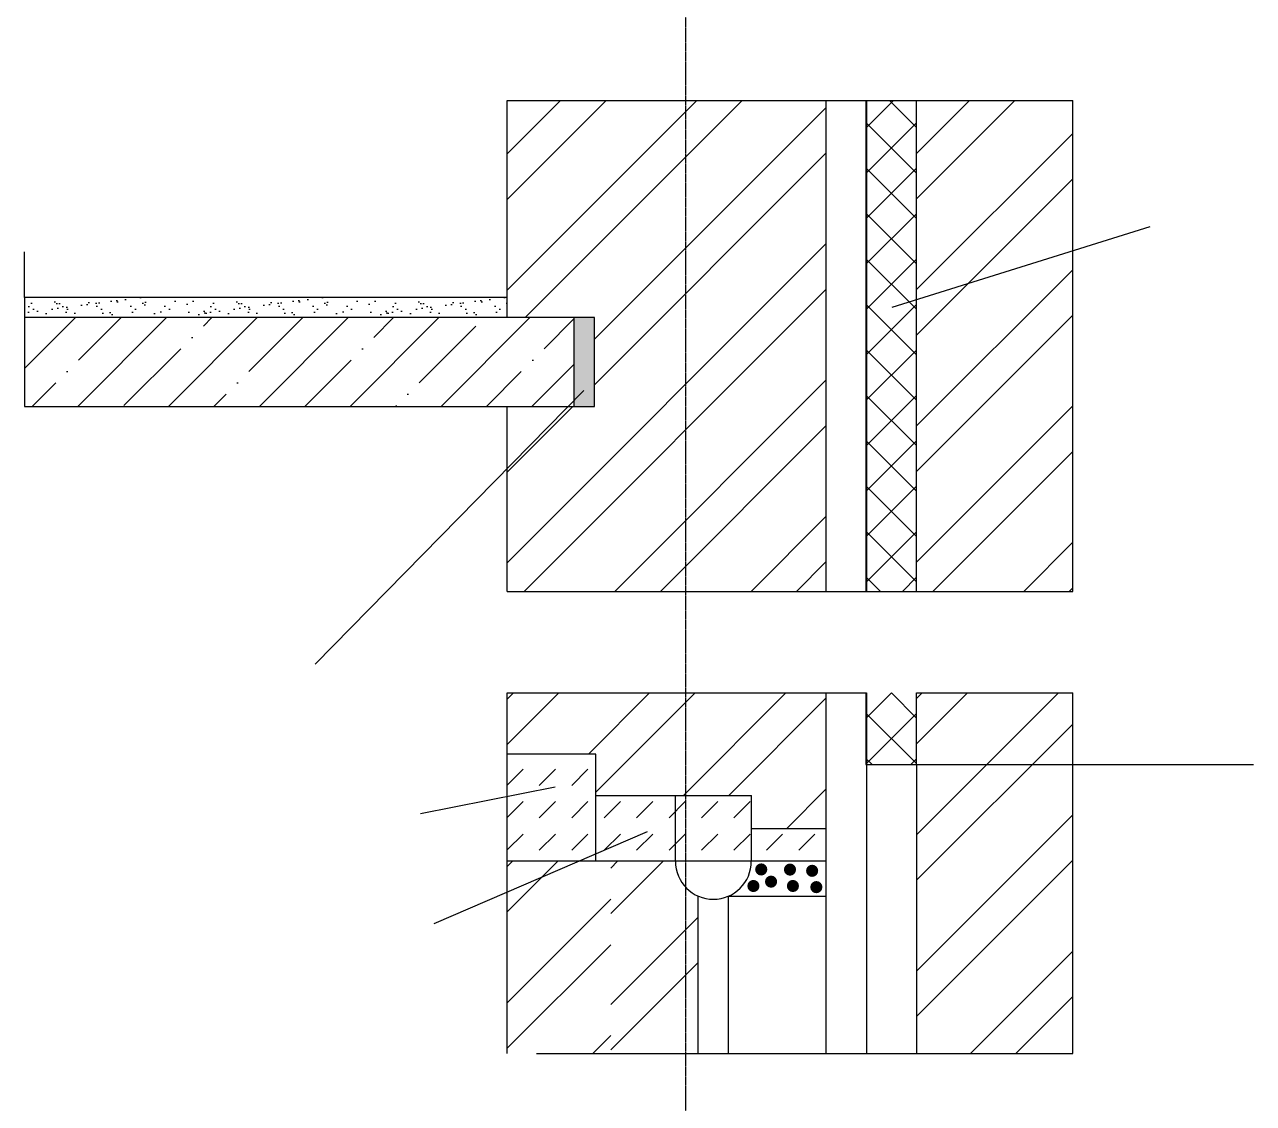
# Model space of a CAD drawing. Header units: millimetres. Extents: x -229914 to 856942, y -268655 to 87212.
# Drawn here: x 400347 to 406424, y -136797 to -131464 of the extents above; entities that cross this region are included whole.
import ezdxf

# ---------------------------------------------------------------- set-up
doc = ezdxf.new("R2010")
doc.units = ezdxf.units.MM
doc.linetypes.add('DASHDOT_axis', pattern=[24, 20, -1.5, 1, -1.5])
pattern_1 = [(45, (266502.13, -151839.08), (-112.30263, 112.30263), []), (135, (266502.13, -151839.08), (-112.30263, -112.30263), [])]
pattern_2 = [(45, (-55716.1, 15206.7), (-336.9078, 336.9078), []), (45, (-55491.5, 15206.7), (-336.9078, 336.9078), [])]

msp = doc.modelspace()

# ---------------------------------------------------------------- hatches: boundary and pattern name
h = msp.add_hatch()
h.set_pattern_fill('ANSI32', color=256, scale=50.022)
h.set_pattern_definition(pattern_2)
h.paths.add_polyline_path([(404758.41968, -131339.19371), (405530.77779, -131339.19371), (405530.77779, -128909.66444), (404758.41968, -128458.23022), (404758.41968, -128565.64114)])
h.paths.add_polyline_path([(404758.41968, -134266.02407), (405530.77779, -134266.02407), (405530.77779, -131839.41405), (404758.41968, -131839.41405)])
at = {"linetype": 'ByBlock', "lineweight": 25}
h = msp.add_hatch(dxfattribs=at)
h.set_pattern_fill('ANSI37', color=256, scale=50.022017)
h.set_pattern_definition(pattern_1)
h.paths.add_polyline_path([(404508.30951, -131339.19371), (404758.41968, -131339.19371), (404758.41968, -129356.37196), (404508.30951, -129356.37196)])
h.paths.add_polyline_path([(404758.41968, -131839.41405), (404508.30951, -131839.41405), (404508.30951, -134266.02407), (404758.41968, -134266.02407)])
at = {"lineweight": 25}
h = msp.add_hatch(color=256, dxfattribs=at)
h.dxf.hatch_style = 1
h.paths.add_polyline_path([(403165.50399, -140880.52131), (403065.45992, -140880.52131), (403065.45992, -141319.28998), (403165.50399, -141319.28998)])
h.paths.add_polyline_path([(403065.45992, -133351.37575), (403165.50399, -133351.37575), (403165.50399, -132912.60707), (403065.45992, -132912.60707)])
h.paths.add_polyline_path([(403065.45992, -130354.96026), (403165.50399, -130354.96026), (403165.50399, -129916.19158), (403065.45992, -129916.19158)])
h = msp.add_hatch()
h.set_pattern_fill('ANSI32', color=256, scale=50.022)
h.set_pattern_definition(pattern_2)
h.paths.add_polyline_path([(404310.33952, -131839.41405), (403615.97184, -131839.41405), (403615.97184, -134266.02407), (404310.33952, -134266.02407)])
h.paths.add_polyline_path([(402733.72485, -132912.60707), (403165.50399, -132912.60707), (403165.50399, -133351.37575), (403034.62467, -133351.37575), (402733.72485, -133657.75989), (402733.72485, -134266.02407), (403615.97184, -134266.02407), (403615.97184, -131839.41405), (402733.72485, -131839.41405)])
h = msp.add_hatch(dxfattribs=at)
h.set_pattern_fill('GEOSP', color=256, scale=18.448887, style=0, pattern_type=2)
h.set_pattern_definition([(0, (384249.8, -143488.1), (0, 900.397), [0, -900.397]), (0, (384202.8, -143445), (0, 900.397), [0, -900.397]), (0, (384192.85, -143435.9), (0, 900.397), [0, -900.397]), (0, (384139.1, -143386.6), (0, 900.397), [0, -900.397]), (0, (384092.1, -143343.55), (0, 900.397), [0, -900.397]), (0, (384082.1, -143334.4), (0, 900.397), [0, -900.397]), (0, (384466, -143489.9), (0, 900.397), [0, -900.397]), (0, (384412.2, -143440.7), (0, 900.397), [0, -900.397]), (0, (384365.2, -143397.6), (0, 900.397), [0, -900.397]), (0, (384355.3, -143388.5), (0, 900.397), [0, -900.397]), (0, (384301.5, -143339.2), (0, 900.397), [0, -900.397]), (0, (384254.5, -143296.1), (0, 900.397), [0, -900.397]), (0, (384244.5, -143287), (0, 900.397), [0, -900.397]), (0, (384190.8, -143237.7), (0, 900.397), [0, -900.397]), (0, (384143.8, -143194.7), (0, 900.397), [0, -900.397]), (0, (384133.8, -143185.5), (0, 900.397), [0, -900.397]), (0, (384080, -143136.3), (0, 900.397), [0, -900.397]), (0, (384685.3, -143494.7), (0, 900.397), [0, -900.397]), (0, (384638.3, -143451.65), (0, 900.397), [0, -900.397]), (0, (384628.4, -143442.5), (0, 900.397), [0, -900.397]), (0, (384574.6, -143393.25), (0, 900.397), [0, -900.397]), (0, (384527.6, -143350.2), (0, 900.397), [0, -900.397]), (0, (384517.7, -143341.1), (0, 900.397), [0, -900.397]), (0, (384463.9, -143291.8), (0, 900.397), [0, -900.397]), (0, (384416.9, -143248.7), (0, 900.397), [0, -900.397]), (0, (384406.9, -143239.6), (0, 900.397), [0, -900.397]), (0, (384353.2, -143190.3), (0, 900.397), [0, -900.397]), (0, (384306.2, -143147.25), (0, 900.397), [0, -900.397]), (0, (384296.2, -143138.1), (0, 900.397), [0, -900.397]), (0, (384242.4, -143088.9), (0, 900.397), [0, -900.397]), (0, (384195.4, -143045.8), (0, 900.397), [0, -900.397]), (0, (384185.5, -143036.7), (0, 900.397), [0, -900.397]), (0, (384131.7, -142987.4), (0, 900.397), [0, -900.397]), (0, (384084.7, -142944.3), (0, 900.397), [0, -900.397]), (0, (384074.7, -142935.2), (0, 900.397), [0, -900.397]), (0, (384943.7, -142750.3), (0, 900.397), [0, -900.397]), (0, (384896.7, -142707.25), (0, 900.397), [0, -900.397]), (0, (384886.75, -142698.1), (0, 900.397), [0, -900.397]), (0, (384833, -142648.85), (0, 900.397), [0, -900.397]), (0, (384786, -142605.8), (0, 900.397), [0, -900.397]), (0, (384776, -142596.7), (0, 900.397), [0, -900.397]), (0, (384955.8, -142957.6), (0, 900.397), [0, -900.397]), (0, (384945.8, -142948.5), (0, 900.397), [0, -900.397]), (0, (384892, -142899.2), (0, 900.397), [0, -900.397]), (0, (384845, -142856.1), (0, 900.397), [0, -900.397]), (0, (384835.1, -142847), (0, 900.397), [0, -900.397]), (0, (384781.3, -142797.7), (0, 900.397), [0, -900.397]), (0, (384734.3, -142754.7), (0, 900.397), [0, -900.397]), (0, (384724.35, -142745.5), (0, 900.397), [0, -900.397]), (0, (384670.6, -142696.3), (0, 900.397), [0, -900.397]), (0, (384623.6, -142653.2), (0, 900.397), [0, -900.397]), (0, (384613.6, -142644.1), (0, 900.397), [0, -900.397]), (0, (384951.1, -143149.5), (0, 900.397), [0, -900.397]), (0, (384904.1, -143106.5), (0, 900.397), [0, -900.397]), (0, (384894.1, -143097.35), (0, 900.397), [0, -900.397]), (0, (384840.4, -143048.1), (0, 900.397), [0, -900.397]), (0, (384793.4, -143005), (0, 900.397), [0, -900.397]), (0, (384783.4, -142995.9), (0, 900.397), [0, -900.397]), (0, (384729.6, -142946.6), (0, 900.397), [0, -900.397]), (0, (384682.6, -142903.5), (0, 900.397), [0, -900.397]), (0, (384672.7, -142894.4), (0, 900.397), [0, -900.397]), (0, (384618.9, -142845.15), (0, 900.397), [0, -900.397]), (0, (384571.9, -142802.1), (0, 900.397), [0, -900.397]), (0, (384561.95, -142792.95), (0, 900.397), [0, -900.397]), (0, (384508.2, -142743.7), (0, 900.397), [0, -900.397]), (0, (384461.2, -142700.6), (0, 900.397), [0, -900.397]), (0, (384451.2, -142691.5), (0, 900.397), [0, -900.397]), (0, (384397.45, -142642.2), (0, 900.397), [0, -900.397]), (0, (384350.45, -142599.15), (0, 900.397), [0, -900.397]), (0, (384953.2, -143347.7), (0, 900.397), [0, -900.397]), (0, (384899.4, -143298.4), (0, 900.397), [0, -900.397]), (0, (384852.4, -143255.35), (0, 900.397), [0, -900.397]), (0, (384842.5, -143246.2), (0, 900.397), [0, -900.397]), (0, (384788.7, -143196.95), (0, 900.397), [0, -900.397]), (0, (384741.7, -143153.9), (0, 900.397), [0, -900.397]), (0, (384731.7, -143144.8), (0, 900.397), [0, -900.397]), (0, (384678, -143095.5), (0, 900.397), [0, -900.397]), (0, (384631, -143052.4), (0, 900.397), [0, -900.397]), (0, (384621, -143043.3), (0, 900.397), [0, -900.397]), (0, (384567.2, -142994), (0, 900.397), [0, -900.397]), (0, (384520.2, -142951), (0, 900.397), [0, -900.397]), (0, (384510.3, -142941.8), (0, 900.397), [0, -900.397]), (0, (384456.5, -142892.6), (0, 900.397), [0, -900.397]), (0, (384409.5, -142849.5), (0, 900.397), [0, -900.397]), (0, (384399.55, -142840.4), (0, 900.397), [0, -900.397]), (0, (384345.8, -142791.1), (0, 900.397), [0, -900.397]), (0, (384298.8, -142748), (0, 900.397), [0, -900.397]), (0, (384288.8, -142738.9), (0, 900.397), [0, -900.397]), (0, (384235.05, -142689.6), (0, 900.397), [0, -900.397]), (0, (384188.05, -142646.6), (0, 900.397), [0, -900.397]), (0, (384178.1, -142637.4), (0, 900.397), [0, -900.397]), (0, (384847.75, -143447.3), (0, 900.397), [0, -900.397]), (0, (384800.75, -143404.2), (0, 900.397), [0, -900.397]), (0, (384790.8, -143395.1), (0, 900.397), [0, -900.397]), (0, (384737, -143345.8), (0, 900.397), [0, -900.397]), (0, (384690, -143302.8), (0, 900.397), [0, -900.397]), (0, (384680.1, -143293.6), (0, 900.397), [0, -900.397]), (0, (384626.3, -143244.4), (0, 900.397), [0, -900.397]), (0, (384579.3, -143201.3), (0, 900.397), [0, -900.397]), (0, (384569.3, -143192.2), (0, 900.397), [0, -900.397]), (0, (384515.6, -143142.9), (0, 900.397), [0, -900.397]), (0, (384468.6, -143099.8), (0, 900.397), [0, -900.397]), (0, (384458.6, -143090.7), (0, 900.397), [0, -900.397]), (0, (384404.8, -143041.4), (0, 900.397), [0, -900.397]), (0, (384357.8, -142998.4), (0, 900.397), [0, -900.397]), (0, (384347.9, -142989.25), (0, 900.397), [0, -900.397]), (0, (384294.1, -142940), (0, 900.397), [0, -900.397]), (0, (384247.1, -142896.9), (0, 900.397), [0, -900.397]), (0, (384237.1, -142887.8), (0, 900.397), [0, -900.397]), (0, (384183.4, -142838.5), (0, 900.397), [0, -900.397]), (0, (384136.4, -142795.45), (0, 900.397), [0, -900.397]), (0, (384126.4, -142786.3), (0, 900.397), [0, -900.397]), (0, (384072.65, -142737.05), (0, 900.397), [0, -900.397]), (0, (384065.4, -143453.6), (0, 900.397), [0, -900.397]), (0, (384233.6, -143453.3), (0, 900.397), [0, -900.397]), (0, (384210.8, -143438.8), (0, 900.397), [0, -900.397]), (0, (384103.75, -143370.6), (0, 900.397), [0, -900.397]), (0, (384401.85, -143453), (0, 900.397), [0, -900.397]), (0, (384379.1, -143438.5), (0, 900.397), [0, -900.397]), (0, (384272, -143370.3), (0, 900.397), [0, -900.397]), (0, (384190, -143318), (0, 900.397), [0, -900.397]), (0, (384167.2, -143303.5), (0, 900.397), [0, -900.397]), (0, (384060.1, -143235.3), (0, 900.397), [0, -900.397]), (0, (384570.1, -143452.7), (0, 900.397), [0, -900.397]), (0, (384547.3, -143438.2), (0, 900.397), [0, -900.397]), (0, (384440.2, -143370), (0, 900.397), [0, -900.397]), (0, (384358.2, -143317.7), (0, 900.397), [0, -900.397]), (0, (384335.4, -143303.2), (0, 900.397), [0, -900.397]), (0, (384228.4, -143235), (0, 900.397), [0, -900.397]), (0, (384146.35, -143182.75), (0, 900.397), [0, -900.397]), (0, (384123.6, -143168.2), (0, 900.397), [0, -900.397]), (0, (384738.3, -143452.4), (0, 900.397), [0, -900.397]), (0, (384715.5, -143437.9), (0, 900.397), [0, -900.397]), (0, (384608.5, -143369.7), (0, 900.397), [0, -900.397]), (0, (384526.45, -143317.4), (0, 900.397), [0, -900.397]), (0, (384503.7, -143302.9), (0, 900.397), [0, -900.397]), (0, (384396.6, -143234.7), (0, 900.397), [0, -900.397]), (0, (384314.6, -143182.4), (0, 900.397), [0, -900.397]), (0, (384291.8, -143167.9), (0, 900.397), [0, -900.397]), (0, (384184.7, -143099.7), (0, 900.397), [0, -900.397]), (0, (384102.7, -143047.5), (0, 900.397), [0, -900.397]), (0, (384079.9, -143033), (0, 900.397), [0, -900.397]), (0, (384906.6, -143452.1), (0, 900.397), [0, -900.397]), (0, (384883.8, -143437.6), (0, 900.397), [0, -900.397]), (0, (384776.7, -143369.4), (0, 900.397), [0, -900.397]), (0, (384694.7, -143317.1), (0, 900.397), [0, -900.397]), (0, (384671.9, -143302.6), (0, 900.397), [0, -900.397]), (0, (384564.8, -143234.4), (0, 900.397), [0, -900.397]), (0, (384482.8, -143182.1), (0, 900.397), [0, -900.397]), (0, (384460, -143167.6), (0, 900.397), [0, -900.397]), (0, (384353, -143099.4), (0, 900.397), [0, -900.397]), (0, (384270.95, -143047.2), (0, 900.397), [0, -900.397]), (0, (384248.2, -143032.65), (0, 900.397), [0, -900.397]), (0, (384141.1, -142964.4), (0, 900.397), [0, -900.397]), (0, (384958.5, -142625.3), (0, 900.397), [0, -900.397]), (0, (384895, -142692.35), (0, 900.397), [0, -900.397]), (0, (384813, -142640.1), (0, 900.397), [0, -900.397]), (0, (384790.2, -142625.6), (0, 900.397), [0, -900.397]), (0, (384938.7, -142827.6), (0, 900.397), [0, -900.397]), (0, (384856.6, -142775.4), (0, 900.397), [0, -900.397]), (0, (384833.9, -142760.9), (0, 900.397), [0, -900.397]), (0, (384726.8, -142692.65), (0, 900.397), [0, -900.397]), (0, (384644.8, -142640.4), (0, 900.397), [0, -900.397]), (0, (384622, -142625.9), (0, 900.397), [0, -900.397]), (0, (384900.3, -142910.7), (0, 900.397), [0, -900.397]), (0, (384877.5, -142896.15), (0, 900.397), [0, -900.397]), (0, (384770.4, -142827.9), (0, 900.397), [0, -900.397]), (0, (384688.4, -142775.7), (0, 900.397), [0, -900.397]), (0, (384665.6, -142761.2), (0, 900.397), [0, -900.397]), (0, (384558.55, -142693), (0, 900.397), [0, -900.397]), (0, (384476.5, -142640.7), (0, 900.397), [0, -900.397]), (0, (384453.75, -142626.2), (0, 900.397), [0, -900.397]), (0, (384943.9, -143045.9), (0, 900.397), [0, -900.397]), (0, (384921.1, -143031.4), (0, 900.397), [0, -900.397]), (0, (384814.05, -142963.2), (0, 900.397), [0, -900.397]), (0, (384732, -142911), (0, 900.397), [0, -900.397]), (0, (384709.25, -142896.45), (0, 900.397), [0, -900.397]), (0, (384602.2, -142828.2), (0, 900.397), [0, -900.397]), (0, (384520.2, -142776), (0, 900.397), [0, -900.397]), (0, (384497.4, -142761.5), (0, 900.397), [0, -900.397]), (0, (384390.3, -142693.3), (0, 900.397), [0, -900.397]), (0, (384308.3, -142641), (0, 900.397), [0, -900.397]), (0, (384285.5, -142626.5), (0, 900.397), [0, -900.397]), (0, (384857.7, -143098.5), (0, 900.397), [0, -900.397]), (0, (384775.7, -143046.25), (0, 900.397), [0, -900.397]), (0, (384752.9, -143031.7), (0, 900.397), [0, -900.397]), (0, (384645.8, -142963.5), (0, 900.397), [0, -900.397]), (0, (384563.8, -142911.3), (0, 900.397), [0, -900.397]), (0, (384541, -142896.8), (0, 900.397), [0, -900.397]), (0, (384433.9, -142828.5), (0, 900.397), [0, -900.397]), (0, (384351.9, -142776.3), (0, 900.397), [0, -900.397]), (0, (384329.15, -142761.8), (0, 900.397), [0, -900.397]), (0, (384222.1, -142693.6), (0, 900.397), [0, -900.397]), (0, (384140.1, -142641.3), (0, 900.397), [0, -900.397]), (0, (384117.3, -142626.8), (0, 900.397), [0, -900.397]), (0, (384901.3, -143233.8), (0, 900.397), [0, -900.397]), (0, (384819.3, -143181.5), (0, 900.397), [0, -900.397]), (0, (384796.5, -143167), (0, 900.397), [0, -900.397]), (0, (384689.4, -143098.8), (0, 900.397), [0, -900.397]), (0, (384607.4, -143046.55), (0, 900.397), [0, -900.397]), (0, (384584.65, -143032), (0, 900.397), [0, -900.397]), (0, (384477.6, -142963.8), (0, 900.397), [0, -900.397]), (0, (384395.6, -142911.6), (0, 900.397), [0, -900.397]), (0, (384372.8, -142897.1), (0, 900.397), [0, -900.397]), (0, (384265.7, -142828.85), (0, 900.397), [0, -900.397]), (0, (384183.7, -142776.6), (0, 900.397), [0, -900.397]), (0, (384160.9, -142762.1), (0, 900.397), [0, -900.397]), (0, (384944.9, -143369.1), (0, 900.397), [0, -900.397]), (0, (384862.9, -143316.8), (0, 900.397), [0, -900.397]), (0, (384840.15, -143302.3), (0, 900.397), [0, -900.397]), (0, (384733.1, -143234.1), (0, 900.397), [0, -900.397]), (0, (384651.1, -143181.8), (0, 900.397), [0, -900.397]), (0, (384628.3, -143167.3), (0, 900.397), [0, -900.397]), (0, (384521.2, -143099.1), (0, 900.397), [0, -900.397]), (0, (384439.2, -143046.9), (0, 900.397), [0, -900.397]), (0, (384416.4, -143032.3), (0, 900.397), [0, -900.397]), (0, (384309.3, -142964.1), (0, 900.397), [0, -900.397]), (0, (384227.3, -142911.9), (0, 900.397), [0, -900.397]), (0, (384204.5, -142897.4), (0, 900.397), [0, -900.397]), (0, (384097.5, -142829.2), (0, 900.397), [0, -900.397]), (0, (384888.2, -143394), (0, 900.397), [0, -900.397]), (0, (384844.3, -143399.8), (0, 900.397), [0, -900.397]), (0, (384816.2, -143403.5), (0, 900.397), [0, -900.397]), (0, (384742.8, -143413.2), (0, 900.397), [0, -900.397]), (0, (384698.9, -143418.9), (0, 900.397), [0, -900.397]), (0, (384670.7, -143422.6), (0, 900.397), [0, -900.397]), (0, (384597.4, -143432.3), (0, 900.397), [0, -900.397]), (0, (384553.4, -143438.1), (0, 900.397), [0, -900.397]), (0, (384525.3, -143441.8), (0, 900.397), [0, -900.397]), (0, (384451.9, -143451.45), (0, 900.397), [0, -900.397]), (0, (384408, -143457.2), (0, 900.397), [0, -900.397]), (0, (384379.9, -143460.9), (0, 900.397), [0, -900.397]), (0, (384306.5, -143470.6), (0, 900.397), [0, -900.397]), (0, (384262.6, -143476.4), (0, 900.397), [0, -900.397]), (0, (384234.5, -143480.1), (0, 900.397), [0, -900.397]), (0, (384161.1, -143489.7), (0, 900.397), [0, -900.397]), (0, (384117.2, -143495.5), (0, 900.397), [0, -900.397]), (0, (384939.9, -143247.3), (0, 900.397), [0, -900.397]), (0, (384911.8, -143251), (0, 900.397), [0, -900.397]), (0, (384838.4, -143260.7), (0, 900.397), [0, -900.397]), (0, (384794.5, -143266.5), (0, 900.397), [0, -900.397]), (0, (384766.35, -143270.2), (0, 900.397), [0, -900.397]), (0, (384693, -143279.8), (0, 900.397), [0, -900.397]), (0, (384649.05, -143285.6), (0, 900.397), [0, -900.397]), (0, (384620.9, -143289.3), (0, 900.397), [0, -900.397]), (0, (384547.55, -143299), (0, 900.397), [0, -900.397]), (0, (384503.6, -143304.8), (0, 900.397), [0, -900.397]), (0, (384475.5, -143308.5), (0, 900.397), [0, -900.397]), (0, (384402.1, -143318.1), (0, 900.397), [0, -900.397]), (0, (384358.2, -143323.9), (0, 900.397), [0, -900.397]), (0, (384330.1, -143327.6), (0, 900.397), [0, -900.397]), (0, (384256.7, -143337.3), (0, 900.397), [0, -900.397]), (0, (384212.8, -143343.1), (0, 900.397), [0, -900.397]), (0, (384184.7, -143346.8), (0, 900.397), [0, -900.397]), (0, (384111.3, -143356.4), (0, 900.397), [0, -900.397]), (0, (384067.4, -143362.2), (0, 900.397), [0, -900.397]), (0, (384545.4, -142599.9), (0, 900.397), [0, -900.397]), (0, (384517.3, -142603.6), (0, 900.397), [0, -900.397]), (0, (384443.9, -142613.25), (0, 900.397), [0, -900.397]), (0, (384400, -142619), (0, 900.397), [0, -900.397]), (0, (384371.9, -142622.7), (0, 900.397), [0, -900.397]), (0, (384298.5, -142632.4), (0, 900.397), [0, -900.397]), (0, (384254.6, -142638.2), (0, 900.397), [0, -900.397]), (0, (384226.5, -142641.9), (0, 900.397), [0, -900.397]), (0, (384153.1, -142651.5), (0, 900.397), [0, -900.397]), (0, (384109.2, -142657.3), (0, 900.397), [0, -900.397]), (0, (384081, -142661), (0, 900.397), [0, -900.397]), (0, (384930, -142689.1), (0, 900.397), [0, -900.397]), (0, (384886.1, -142694.9), (0, 900.397), [0, -900.397]), (0, (384857.95, -142698.6), (0, 900.397), [0, -900.397]), (0, (384784.6, -142708.3), (0, 900.397), [0, -900.397]), (0, (384740.65, -142714.1), (0, 900.397), [0, -900.397]), (0, (384712.5, -142717.8), (0, 900.397), [0, -900.397]), (0, (384639.15, -142727.4), (0, 900.397), [0, -900.397]), (0, (384595.2, -142733.2), (0, 900.397), [0, -900.397]), (0, (384567.1, -142736.9), (0, 900.397), [0, -900.397]), (0, (384493.7, -142746.6), (0, 900.397), [0, -900.397]), (0, (384449.8, -142752.35), (0, 900.397), [0, -900.397]), (0, (384421.7, -142756.05), (0, 900.397), [0, -900.397]), (0, (384348.3, -142765.7), (0, 900.397), [0, -900.397]), (0, (384304.4, -142771.5), (0, 900.397), [0, -900.397]), (0, (384276.3, -142775.2), (0, 900.397), [0, -900.397]), (0, (384202.9, -142784.9), (0, 900.397), [0, -900.397]), (0, (384159, -142790.6), (0, 900.397), [0, -900.397]), (0, (384130.85, -142794.3), (0, 900.397), [0, -900.397]), (0, (384935.9, -142828.2), (0, 900.397), [0, -900.397]), (0, (384907.8, -142831.9), (0, 900.397), [0, -900.397]), (0, (384834.4, -142841.6), (0, 900.397), [0, -900.397]), (0, (384790.5, -142847.4), (0, 900.397), [0, -900.397]), (0, (384762.3, -142851.1), (0, 900.397), [0, -900.397]), (0, (384689, -142860.7), (0, 900.397), [0, -900.397]), (0, (384645, -142866.5), (0, 900.397), [0, -900.397]), (0, (384616.9, -142870.2), (0, 900.397), [0, -900.397]), (0, (384543.5, -142879.9), (0, 900.397), [0, -900.397]), (0, (384499.6, -142885.7), (0, 900.397), [0, -900.397]), (0, (384471.5, -142889.4), (0, 900.397), [0, -900.397]), (0, (384398.1, -142899), (0, 900.397), [0, -900.397]), (0, (384354.2, -142904.8), (0, 900.397), [0, -900.397]), (0, (384326.1, -142908.5), (0, 900.397), [0, -900.397]), (0, (384252.7, -142918.2), (0, 900.397), [0, -900.397]), (0, (384208.8, -142924), (0, 900.397), [0, -900.397]), (0, (384180.7, -142927.7), (0, 900.397), [0, -900.397]), (0, (384107.3, -142937.3), (0, 900.397), [0, -900.397]), (0, (384063.4, -142943.1), (0, 900.397), [0, -900.397]), (0, (384957.6, -142965.25), (0, 900.397), [0, -900.397]), (0, (384884.2, -142974.9), (0, 900.397), [0, -900.397]), (0, (384840.3, -142980.7), (0, 900.397), [0, -900.397]), (0, (384812.15, -142984.4), (0, 900.397), [0, -900.397]), (0, (384738.8, -142994.1), (0, 900.397), [0, -900.397]), (0, (384694.85, -142999.8), (0, 900.397), [0, -900.397]), (0, (384666.7, -143003.5), (0, 900.397), [0, -900.397]), (0, (384593.35, -143013.2), (0, 900.397), [0, -900.397]), (0, (384549.4, -143019), (0, 900.397), [0, -900.397]), (0, (384521.3, -143022.7), (0, 900.397), [0, -900.397]), (0, (384447.9, -143032.35), (0, 900.397), [0, -900.397]), (0, (384404, -143038.1), (0, 900.397), [0, -900.397]), (0, (384375.9, -143041.8), (0, 900.397), [0, -900.397]), (0, (384302.5, -143051.5), (0, 900.397), [0, -900.397]), (0, (384258.6, -143057.3), (0, 900.397), [0, -900.397]), (0, (384230.5, -143061), (0, 900.397), [0, -900.397]), (0, (384157.1, -143070.6), (0, 900.397), [0, -900.397]), (0, (384113.2, -143076.4), (0, 900.397), [0, -900.397]), (0, (384085.05, -143080.1), (0, 900.397), [0, -900.397]), (0, (384934, -143108.2), (0, 900.397), [0, -900.397]), (0, (384890.1, -143114), (0, 900.397), [0, -900.397]), (0, (384862, -143117.7), (0, 900.397), [0, -900.397]), (0, (384788.6, -143127.4), (0, 900.397), [0, -900.397]), (0, (384744.7, -143133.2), (0, 900.397), [0, -900.397]), (0, (384716.5, -143136.9), (0, 900.397), [0, -900.397]), (0, (384643.2, -143146.5), (0, 900.397), [0, -900.397]), (0, (384599.2, -143152.3), (0, 900.397), [0, -900.397]), (0, (384571.1, -143156), (0, 900.397), [0, -900.397]), (0, (384497.7, -143165.7), (0, 900.397), [0, -900.397]), (0, (384453.8, -143171.45), (0, 900.397), [0, -900.397]), (0, (384425.7, -143175.15), (0, 900.397), [0, -900.397]), (0, (384352.3, -143184.8), (0, 900.397), [0, -900.397]), (0, (384308.4, -143190.6), (0, 900.397), [0, -900.397]), (0, (384280.3, -143194.3), (0, 900.397), [0, -900.397]), (0, (384206.9, -143204), (0, 900.397), [0, -900.397]), (0, (384163, -143209.7), (0, 900.397), [0, -900.397]), (0, (384134.9, -143213.4), (0, 900.397), [0, -900.397]), (0, (384061.5, -143223.1), (0, 900.397), [0, -900.397]), (0, (384907.3, -143464.4), (0, 900.397), [0, -900.397]), (0, (384903.9, -143360.3), (0, 900.397), [0, -900.397]), (0, (384834.2, -143413.7), (0, 900.397), [0, -900.397]), (0, (384761.4, -143469.6), (0, 900.397), [0, -900.397]), (0, (384900.5, -143256.2), (0, 900.397), [0, -900.397]), (0, (384830.8, -143309.6), (0, 900.397), [0, -900.397]), (0, (384758, -143365.5), (0, 900.397), [0, -900.397]), (0, (384692.8, -143415.5), (0, 900.397), [0, -900.397]), (0, (384623.2, -143468.95), (0, 900.397), [0, -900.397]), (0, (384897.1, -143152.1), (0, 900.397), [0, -900.397]), (0, (384827.4, -143205.5), (0, 900.397), [0, -900.397]), (0, (384754.6, -143261.4), (0, 900.397), [0, -900.397]), (0, (384689.4, -143311.4), (0, 900.397), [0, -900.397]), (0, (384619.8, -143364.9), (0, 900.397), [0, -900.397]), (0, (384546.9, -143420.8), (0, 900.397), [0, -900.397]), (0, (384481.8, -143470.75), (0, 900.397), [0, -900.397]), (0, (384958.8, -142998), (0, 900.397), [0, -900.397]), (0, (384893.7, -143048), (0, 900.397), [0, -900.397]), (0, (384824, -143101.4), (0, 900.397), [0, -900.397]), (0, (384751.2, -143157.3), (0, 900.397), [0, -900.397]), (0, (384686, -143207.3), (0, 900.397), [0, -900.397]), (0, (384616.4, -143260.8), (0, 900.397), [0, -900.397]), (0, (384543.5, -143316.7), (0, 900.397), [0, -900.397]), (0, (384478.4, -143366.7), (0, 900.397), [0, -900.397]), (0, (384408.7, -143420.1), (0, 900.397), [0, -900.397]), (0, (384335.85, -143476), (0, 900.397), [0, -900.397]), (0, (384955.4, -142893.9), (0, 900.397), [0, -900.397]), (0, (384890.3, -142943.9), (0, 900.397), [0, -900.397]), (0, (384820.6, -142997.3), (0, 900.397), [0, -900.397]), (0, (384747.8, -143053.2), (0, 900.397), [0, -900.397]), (0, (384682.6, -143103.2), (0, 900.397), [0, -900.397]), (0, (384613, -143156.7), (0, 900.397), [0, -900.397]), (0, (384540.1, -143212.6), (0, 900.397), [0, -900.397]), (0, (384475, -143262.6), (0, 900.397), [0, -900.397]), (0, (384405.3, -143316), (0, 900.397), [0, -900.397]), (0, (384332.45, -143371.9), (0, 900.397), [0, -900.397]), (0, (384267.3, -143421.9), (0, 900.397), [0, -900.397]), (0, (384197.65, -143475.35), (0, 900.397), [0, -900.397]), (0, (384170.4, -142642.6), (0, 900.397), [0, -900.397]), (0, (384097.6, -142698.5), (0, 900.397), [0, -900.397]), (0, (384308.6, -142643.3), (0, 900.397), [0, -900.397]), (0, (384243.5, -142693.25), (0, 900.397), [0, -900.397]), (0, (384173.8, -142746.7), (0, 900.397), [0, -900.397]), (0, (384101, -142802.6), (0, 900.397), [0, -900.397]), (0, (384454.5, -142638), (0, 900.397), [0, -900.397]), (0, (384384.9, -142691.4), (0, 900.397), [0, -900.397]), (0, (384312, -142747.35), (0, 900.397), [0, -900.397]), (0, (384246.9, -142797.3), (0, 900.397), [0, -900.397]), (0, (384177.2, -142850.8), (0, 900.397), [0, -900.397]), (0, (384104.4, -142906.7), (0, 900.397), [0, -900.397]), (0, (384595.95, -142636.2), (0, 900.397), [0, -900.397]), (0, (384523.1, -142692.1), (0, 900.397), [0, -900.397]), (0, (384457.9, -142742.1), (0, 900.397), [0, -900.397]), (0, (384388.3, -142795.5), (0, 900.397), [0, -900.397]), (0, (384315.4, -142851.45), (0, 900.397), [0, -900.397]), (0, (384250.3, -142901.4), (0, 900.397), [0, -900.397]), (0, (384180.6, -142954.9), (0, 900.397), [0, -900.397]), (0, (384107.8, -143010.8), (0, 900.397), [0, -900.397]), (0, (384734.15, -142636.9), (0, 900.397), [0, -900.397]), (0, (384669, -142686.85), (0, 900.397), [0, -900.397]), (0, (384599.35, -142740.3), (0, 900.397), [0, -900.397]), (0, (384526.5, -142796.2), (0, 900.397), [0, -900.397]), (0, (384461.35, -142846.2), (0, 900.397), [0, -900.397]), (0, (384391.7, -142899.6), (0, 900.397), [0, -900.397]), (0, (384318.8, -142955.5), (0, 900.397), [0, -900.397]), (0, (384253.7, -143005.5), (0, 900.397), [0, -900.397]), (0, (384184, -143059), (0, 900.397), [0, -900.397]), (0, (384111.2, -143114.9), (0, 900.397), [0, -900.397]), (0, (384880.1, -142631.6), (0, 900.397), [0, -900.397]), (0, (384810.4, -142685), (0, 900.397), [0, -900.397]), (0, (384737.55, -142740.95), (0, 900.397), [0, -900.397]), (0, (384672.4, -142790.9), (0, 900.397), [0, -900.397]), (0, (384602.8, -142844.4), (0, 900.397), [0, -900.397]), (0, (384529.9, -142900.3), (0, 900.397), [0, -900.397]), (0, (384464.75, -142950.3), (0, 900.397), [0, -900.397]), (0, (384395.1, -143003.7), (0, 900.397), [0, -900.397]), (0, (384322.2, -143059.6), (0, 900.397), [0, -900.397]), (0, (384257.1, -143109.6), (0, 900.397), [0, -900.397]), (0, (384187.4, -143163.1), (0, 900.397), [0, -900.397]), (0, (384114.6, -143219), (0, 900.397), [0, -900.397]), (0, (384948.6, -142685.7), (0, 900.397), [0, -900.397]), (0, (384883.5, -142735.7), (0, 900.397), [0, -900.397]), (0, (384813.8, -142789.1), (0, 900.397), [0, -900.397]), (0, (384741, -142845.05), (0, 900.397), [0, -900.397]), (0, (384675.8, -142895), (0, 900.397), [0, -900.397]), (0, (384606.2, -142948.5), (0, 900.397), [0, -900.397]), (0, (384533.3, -143004.4), (0, 900.397), [0, -900.397]), (0, (384468.15, -143054.4), (0, 900.397), [0, -900.397]), (0, (384398.5, -143107.8), (0, 900.397), [0, -900.397]), (0, (384325.6, -143163.7), (0, 900.397), [0, -900.397]), (0, (384260.5, -143213.7), (0, 900.397), [0, -900.397]), (0, (384190.85, -143267.2), (0, 900.397), [0, -900.397]), (0, (384118, -143323.1), (0, 900.397), [0, -900.397]), (0, (384952, -142789.8), (0, 900.397), [0, -900.397]), (0, (384886.9, -142839.8), (0, 900.397), [0, -900.397]), (0, (384817.2, -142893.2), (0, 900.397), [0, -900.397]), (0, (384744.4, -142949.1), (0, 900.397), [0, -900.397]), (0, (384679.2, -142999.1), (0, 900.397), [0, -900.397]), (0, (384609.6, -143052.6), (0, 900.397), [0, -900.397]), (0, (384536.7, -143108.5), (0, 900.397), [0, -900.397]), (0, (384471.6, -143158.5), (0, 900.397), [0, -900.397]), (0, (384401.9, -143211.9), (0, 900.397), [0, -900.397]), (0, (384329.05, -143267.8), (0, 900.397), [0, -900.397]), (0, (384263.9, -143317.8), (0, 900.397), [0, -900.397]), (0, (384194.25, -143371.25), (0, 900.397), [0, -900.397]), (0, (384121.4, -143427.2), (0, 900.397), [0, -900.397])])
h.paths.add_polyline_path([(402733.72485, -132812.563), (400347.22722, -132812.563), (400347.22722, -132912.60707), (402733.72485, -132912.60707)])
h = msp.add_hatch(dxfattribs=at)
h.set_pattern_fill('ANSI35', color=256, scale=50.022034)
h.set_pattern_definition([(45, (405779.6, -147947.03), (-224.6053, 224.6053), []), (45, (406004.2, -147947.03), (-224.6053, 224.6053), [397.05, -79.41, 0, -79.41])])
h.paths.add_polyline_path([(402733.72485, -132912.60707), (400347.22722, -132912.60707), (400347.22722, -133351.37575), (402733.72485, -133351.37575)])
h.paths.add_polyline_path([(403065.45992, -132912.60707), (402733.72485, -132912.60707), (402733.72485, -133351.37575), (403065.45992, -133351.37575)])
h = msp.add_hatch()
h.set_pattern_fill('ANSI32', color=256, scale=50.022)
h.set_pattern_definition(pattern_2)
h.paths.add_polyline_path([(403615.97184, -135274.53069), (403941.96172, -135274.53069), (403941.96172, -135437.51283), (404310.33952, -135437.51283), (404310.33952, -134768.34275), (403615.97184, -134768.34275)])
h.paths.add_polyline_path([(403172.91986, -135070.90984), (403172.91986, -135274.53069), (403615.97184, -135274.53069), (403615.97184, -134768.34275), (402733.72485, -134768.34275), (402733.72485, -135070.90984)])
h.paths.add_polyline_path([(404758.41968, -136550.23325), (405530.77779, -136550.23325), (405530.77779, -134768.34275), (404758.41968, -134768.34275), (404758.41968, -135122.03434)])
h = msp.add_hatch(dxfattribs=at)
h.set_pattern_fill('ANSI37', color=256, scale=50.022017)
h.set_pattern_definition(pattern_1)
h.paths.add_polyline_path([(404508.30951, -135122.03434), (404758.41968, -135122.03434), (404758.41968, -134768.34275), (404508.30951, -134768.34275)])
h = msp.add_hatch(dxfattribs=at)
h.set_pattern_fill('DASH', color=256, scale=35.719721, angle=45)
h.set_pattern_definition([(45, (405779.6, -155914.95), (0, 160.3861), [113.4101, -113.4101])])
h.paths.add_polyline_path([(403172.91986, -135070.90984), (402733.72485, -135070.90984), (402733.72485, -135600.49498), (403172.91986, -135600.49498)])
h.paths.add_polyline_path([(403565.99784, -135274.53069), (403172.91986, -135274.53069), (403172.91986, -135600.49498), (403565.99784, -135600.49498)])
h.paths.add_polyline_path([(403941.96172, -135274.53069), (403565.99784, -135274.53069), (403565.99784, -135600.49498), (403941.96172, -135600.49498)])
h.paths.add_polyline_path([(404310.33952, -135437.51283), (403941.96172, -135437.51283), (403941.96172, -135600.49498), (404310.33952, -135600.49498)])
h = msp.add_hatch()
h.set_pattern_fill('ANSI32', color=256, scale=50.022)
h.set_pattern_definition([(45, (-57689.23, 22513.6), (-336.9078, 336.9078), []), (45, (-57464.62, 22513.6), (-336.9078, 336.9078), [])])
h.paths.add_polyline_path([(403245.64685, -135600.49498), (402733.72485, -135600.49498), (402733.72485, -136550.23325), (403245.64685, -136550.23325)])
h = msp.add_hatch()
h.set_pattern_fill('ANSI32', color=256, scale=50.022)
h.set_pattern_definition(pattern_2)
h.paths.add_polyline_path([(403245.64685, -136550.23325), (403677.61481, -136550.23325), (403677.61481, -135772.00725, -0.2967387048), (403565.99784, -135600.49498), (403245.64685, -135600.49498)])
h = msp.add_hatch(color=256, dxfattribs=at)
h.dxf.hatch_style = 1
edge = h.paths.add_edge_path()
edge.add_arc((403990.15917, -135640.7612), 30.1126, 0, 360)
h = msp.add_hatch(color=256, dxfattribs=at)
h.dxf.hatch_style = 1
edge = h.paths.add_edge_path()
edge.add_arc((404132.38667, -135641.50109), 30.1126, 0, 360)
h = msp.add_hatch(color=256, dxfattribs=at)
h.dxf.hatch_style = 1
edge = h.paths.add_edge_path()
edge.add_arc((404241.90706, -135647.46106), 30.1126, 0, 360)
h = msp.add_hatch(color=256, dxfattribs=at)
h.dxf.hatch_style = 1
edge = h.paths.add_edge_path()
edge.add_arc((403951.66338, -135722.53352), 30.1126, 0, 360)
h = msp.add_hatch(color=256, dxfattribs=at)
h.dxf.hatch_style = 1
edge = h.paths.add_edge_path()
edge.add_arc((404038.92377, -135701.06), 30.1126, 0, 360)
h = msp.add_hatch(color=256, dxfattribs=at)
h.dxf.hatch_style = 1
edge = h.paths.add_edge_path()
edge.add_arc((404146.81595, -135722.37779), 30.1126, 0, 360)
h = msp.add_hatch(color=256, dxfattribs=at)
h.dxf.hatch_style = 1
edge = h.paths.add_edge_path()
edge.add_arc((404262.74266, -135728.12906), 30.1126, 0, 360)

# ---------------------------------------------------------------- linework, layer by layer
for p, q in [((402733.72485, -132912.60707), (402733.72485, -131839.41405)), ((404310.33952, -131839.41405), (404310.33952, -134266.02407)), ((404508.30951, -131839.41405), (404508.30951, -134266.02407)), ((404510.33952, -131839.41405), (404510.33952, -134266.02407)), ((404758.41968, -134266.02407), (404758.41968, -131839.41405)), ((405530.77779, -134266.02407), (405530.77779, -131839.41405)), ((402733.72485, -132812.563), (400347.22722, -132812.563)), ((403065.45992, -133351.37575), (403065.45992, -132912.60707)), ((402733.72485, -134266.02407), (402733.72485, -133351.37575)), ((402733.72485, -136550.23325), (402733.72485, -134768.34275)), ((404310.33952, -134768.34275), (404310.33952, -136550.23325)), ((404508.30951, -134768.34275), (404508.30951, -135122.03434)), ((405530.77779, -136550.23325), (405530.77779, -134768.34275)), ((403172.91986, -135070.90984), (402733.72485, -135070.90984)), ((403172.91986, -135600.49498), (403172.91986, -135070.90984)), ((404508.30951, -135122.03434), (404758.41968, -135122.03434)), ((403172.91986, -135274.53069), (403941.96172, -135274.53069)), ((403565.99784, -135600.49498), (403565.99784, -135274.53069)), ((403941.96172, -135600.49498), (403941.96172, -135274.53069)), ((403941.96172, -135437.51283), (404310.33952, -135437.51283)), ((404310.33952, -135600.49498), (402733.72485, -135600.49498)), ((403677.61481, -136550.23325), (403677.61481, -135772.00725)), ((403827.68091, -136550.23325), (403827.68091, -135772.82132)), ((403827.68091, -135772.82132), (404310.33952, -135772.82132))]:
    msp.add_line(p, q, dxfattribs=at)
for p, q in [((404758.41968, -131839.41405), (405530.77779, -131839.41405)), ((404310.33952, -134266.02407), (404855.65239, -134266.02407)), ((404758.41968, -134266.02407), (405530.77779, -134266.02407)), ((404510.33952, -134768.34275), (404510.33952, -136550.23325)), ((404758.41968, -135122.03434), (404758.41968, -134768.34275)), ((404758.41968, -134768.34275), (405530.77779, -134768.34275)), ((404758.41968, -135122.03434), (404758.41968, -136550.23325)), ((404758.41968, -136550.23325), (405530.77779, -136550.23325))]:
    msp.add_line(p, q)
at = {"linetype": 'DASHDOT_axis', "lineweight": 25}
msp.add_lwpolyline([(403615.97184, -128912.58369), (403615.97184, -147427.38264)], dxfattribs=at)
at = {"lineweight": 25}
for points in [[(402733.72485, -131839.41405), (405530.77779, -131839.41405)], [(400347.22722, -132812.563), (400347.22722, -133351.37575)], [(400347.22722, -133351.37575), (403165.50399, -133351.37575), (403165.50399, -132912.60707), (400347.22722, -132912.60707)], [(402733.72485, -134266.02407), (404310.33952, -134266.02407)], [(402733.72485, -134768.34275), (404510.33952, -134768.34275)], [(402878.371, -136550.23325), (405530.77779, -136550.23325)]]:
    msp.add_lwpolyline(points, dxfattribs=at)
at = {"linetype": 'ByBlock', "lineweight": 25}
for points in [[(404638.3061, -132860.24791), (405913.20415, -132462.29701)], [(400347.22722, -132812.563), (400347.22722, -132587.86409)], [(401075.46354, -132812.563), (401075.46354, -132812.563)], [(403112.35427, -133272.22942), (401783.71264, -134625.08743)], [(401066.81692, -133351.37575), (401066.81692, -133351.37575)], [(404758.41968, -135122.03434), (406424.24033, -135122.03434)], [(402970.38653, -135233.11773), (402304.38791, -135365.42018)], [(403425.98077, -135454.98838), (402371.4216, -135909.10954)]]:
    msp.add_lwpolyline(points, dxfattribs=at)
at = {"lineweight": 25}
msp.add_arc((403753.58047, -135600.49498), 187.58263, 180, 0, dxfattribs=at)

doc.saveas('drawing.dxf')
